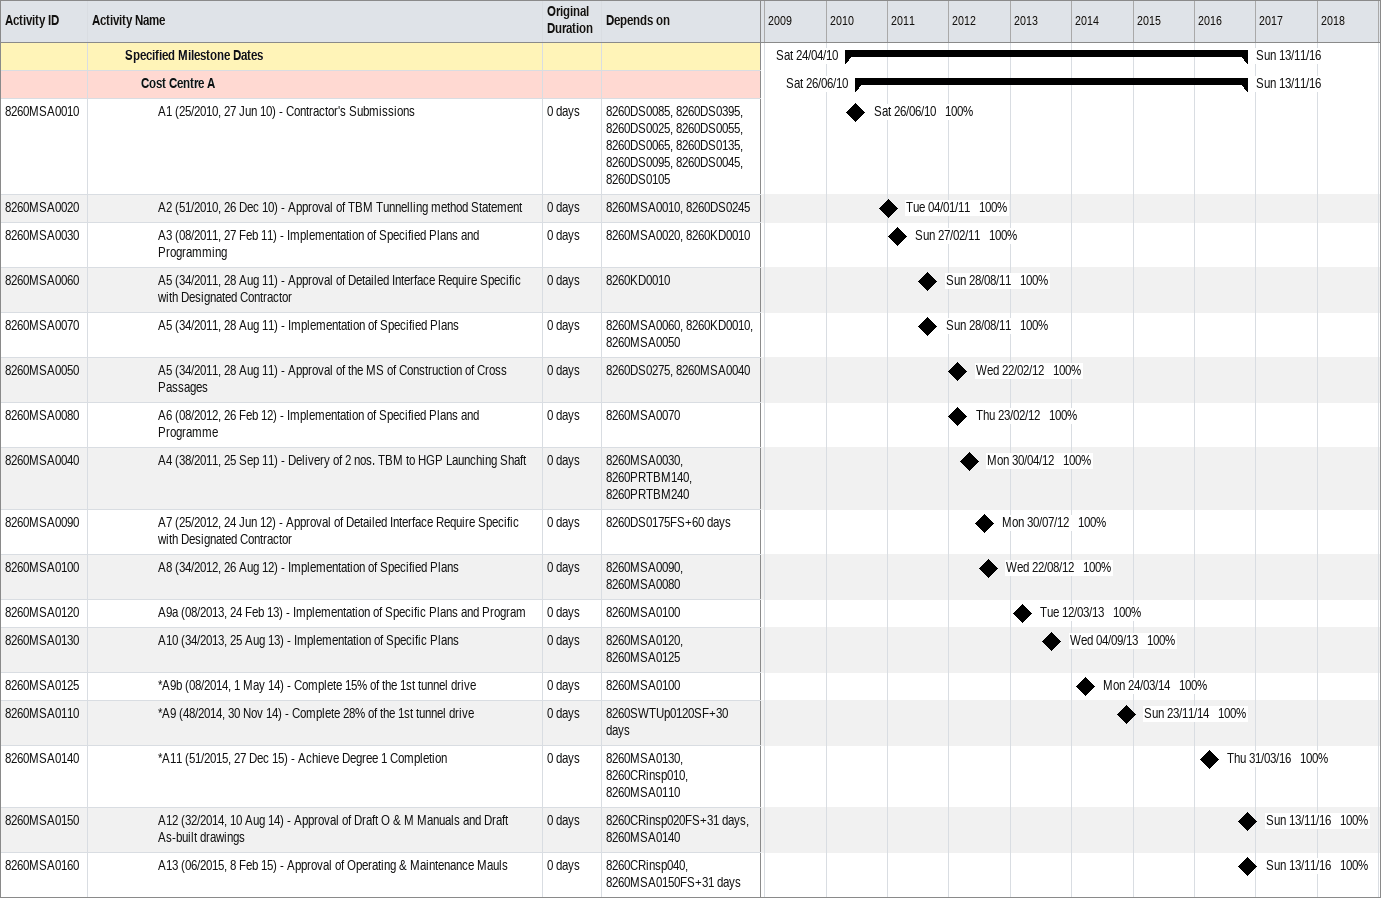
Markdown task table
| ID | Level | Task | Original duration | Start | Finish | Predecessors | % complete |
|---|---|---|---|---|---|---|---|
|  | 3 | **Specified Milestone Dates** |  | 2010-04-24 | 2016-11-13 |  |  |
|  | 4 | **Cost Centre A** |  | 2010-06-26 | 2016-11-13 |  |  |
| 8260MSA0010 | 5 | A1 (25/2010, 27 Jun 10) - Contractor's Submissions | 0d | 2010-06-26 | 2010-06-26 | 8260DS0085, 8260DS0395, 8260DS0025, 8260DS0055, 8260DS0065, 8260DS0135, 8260DS0095, 8260DS0045, 8260DS0105 | 100 |
| 8260MSA0020 | 5 | A2 (51/2010, 26 Dec 10) - Approval of TBM Tunnelling method Statement | 0d | 2011-01-04 | 2011-01-04 | 8260MSA0010, 8260DS0245 | 100 |
| 8260MSA0030 | 5 | A3 (08/2011, 27 Feb 11) - Implementation of Specified Plans and Programming | 0d | 2011-02-27 | 2011-02-27 | 8260MSA0020, 8260KD0010 | 100 |
| 8260MSA0060 | 5 | A5 (34/2011, 28 Aug 11) - Approval of Detailed Interface Require Specific with Designated Contractor | 0d | 2011-08-28 | 2011-08-28 | 8260KD0010 | 100 |
| 8260MSA0070 | 5 | A5 (34/2011, 28 Aug 11) - Implementation of Specified Plans | 0d | 2011-08-28 | 2011-08-28 | 8260MSA0060, 8260KD0010, 8260MSA0050 | 100 |
| 8260MSA0050 | 5 | A5 (34/2011, 28 Aug 11) - Approval of the MS of Construction of Cross Passages | 0d | 2012-02-22 | 2012-02-22 | 8260DS0275, 8260MSA0040 | 100 |
| 8260MSA0080 | 5 | A6 (08/2012, 26 Feb 12) - Implementation of Specified Plans and Programme | 0d | 2012-02-23 | 2012-02-23 | 8260MSA0070 | 100 |
| 8260MSA0040 | 5 | A4 (38/2011, 25 Sep 11) - Delivery of 2 nos. TBM to HGP Launching Shaft | 0d | 2012-04-30 | 2012-04-30 | 8260MSA0030, 8260PRTBM140, 8260PRTBM240 | 100 |
| 8260MSA0090 | 5 | A7 (25/2012, 24 Jun 12) - Approval of Detailed Interface Require Specific with Designated Contractor | 0d | 2012-07-30 | 2012-07-30 | 8260DS0175FS+60d | 100 |
| 8260MSA0100 | 5 | A8 (34/2012, 26 Aug 12) - Implementation of Specified Plans | 0d | 2012-08-22 | 2012-08-22 | 8260MSA0090, 8260MSA0080 | 100 |
| 8260MSA0120 | 5 | A9a (08/2013, 24 Feb 13) - Implementation of Specific Plans and Program | 0d | 2013-03-12 | 2013-03-12 | 8260MSA0100 | 100 |
| 8260MSA0130 | 5 | A10 (34/2013, 25 Aug 13) - Implementation of Specific Plans | 0d | 2013-09-04 | 2013-09-04 | 8260MSA0120, 8260MSA0125 | 100 |
| 8260MSA0125 | 5 | *A9b (08/2014, 1 May 14) - Complete 15% of the 1st tunnel drive | 0d | 2014-03-24 | 2014-03-24 | 8260MSA0100 | 100 |
| 8260MSA0110 | 5 | *A9 (48/2014, 30 Nov 14) - Complete 28% of the 1st tunnel drive | 0d | 2014-11-23 | 2014-11-23 | 8260SWTUp0120SF+30d | 100 |
| 8260MSA0140 | 5 | *A11 (51/2015, 27 Dec 15) - Achieve Degree 1 Completion | 0d | 2016-03-31 | 2016-03-31 | 8260MSA0130, 8260CRinsp010, 8260MSA0110 | 100 |
| 8260MSA0150 | 5 | A12 (32/2014, 10 Aug 14) - Approval of Draft O & M Manuals and Draft As-built drawings | 0d | 2016-11-13 | 2016-11-13 | 8260CRinsp020FS+31d, 8260MSA0140 | 100 |
| 8260MSA0160 | 5 | A13 (06/2015, 8 Feb 15) - Approval of Operating & Maintenance Mauls | 0d | 2016-11-13 | 2016-11-13 | 8260CRinsp040, 8260MSA0150FS+31d | 100 |
